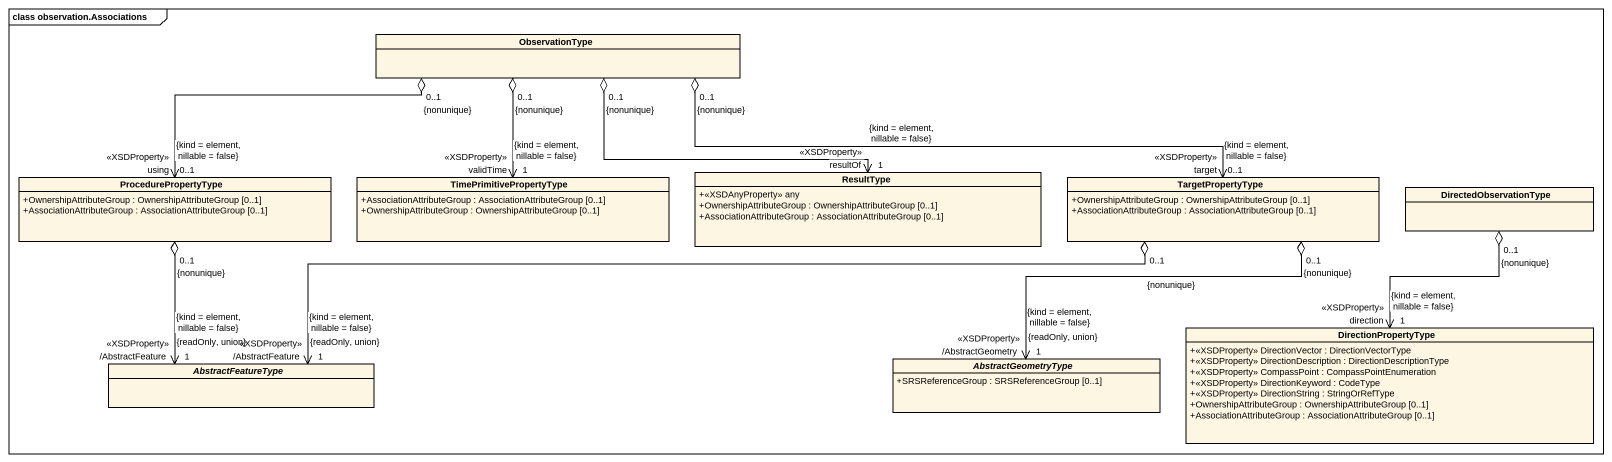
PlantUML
@startuml
mainframe class observation.Associations
hide circle
hide empty members
skinparam classAttributeIconSize 0
class ObservationType
class ProcedurePropertyType {
  +OwnershipAttributeGroup : OwnershipAttributeGroup [0..1]
  +AssociationAttributeGroup : AssociationAttributeGroup [0..1]
}
class TimePrimitivePropertyType {
  +AssociationAttributeGroup : AssociationAttributeGroup [0..1]
  +OwnershipAttributeGroup : OwnershipAttributeGroup [0..1]
}
class ResultType {
  +<<XSDAnyProperty>> any
  +OwnershipAttributeGroup : OwnershipAttributeGroup [0..1]
  +AssociationAttributeGroup : AssociationAttributeGroup [0..1]
}
class TargetPropertyType {
  +OwnershipAttributeGroup : OwnershipAttributeGroup [0..1]
  +AssociationAttributeGroup : AssociationAttributeGroup [0..1]
}
class DirectedObservationType
class DirectionPropertyType {
  +<<XSDProperty>> DirectionVector : DirectionVectorType
  +<<XSDProperty>> DirectionDescription : DirectionDescriptionType
  +<<XSDProperty>> CompassPoint : CompassPointEnumeration
  +<<XSDProperty>> DirectionKeyword : CodeType
  +<<XSDProperty>> DirectionString : StringOrRefType
  +OwnershipAttributeGroup : OwnershipAttributeGroup [0..1]
  +AssociationAttributeGroup : AssociationAttributeGroup [0..1]
}
abstract class AbstractFeatureType
abstract class AbstractGeometryType {
  +SRSReferenceGroup : SRSReferenceGroup [0..1]
}
ObservationType "0..1\n{nonunique}" o-left-> "using\n<<XSDProperty>>\n0..1\n{kind = element, nillable = false}" ProcedurePropertyType
ObservationType "0..1\n{nonunique}" o--> "validTime\n<<XSDProperty>>\n1\n{kind = element, nillable = false}" TimePrimitivePropertyType
ObservationType "0..1\n{nonunique}" o-right-> "resultOf\n<<XSDProperty>>\n1\n{kind = element, nillable = false}" ResultType
ObservationType "0..1\n{nonunique}" o-right-> "target\n<<XSDProperty>>\n0..1\n{kind = element, nillable = false}" TargetPropertyType
ProcedurePropertyType "0..1\n{nonunique}" o--> "/AbstractFeature\n<<XSDProperty>>\n1\n{kind = element, nillable = false}\n{readOnly, union}" AbstractFeatureType
TargetPropertyType "0..1\n{nonunique}" o-left-> "/AbstractFeature\n<<XSDProperty>>\n1\n{kind = element, nillable = false}\n{readOnly, union}" AbstractFeatureType
TargetPropertyType "0..1\n{nonunique}" o--> "/AbstractGeometry\n<<XSDProperty>>\n1\n{kind = element, nillable = false}\n{readOnly, union}" AbstractGeometryType
DirectedObservationType "0..1\n{nonunique}" o--> "direction\n<<XSDProperty>>\n1\n{kind = element, nillable = false}" DirectionPropertyType
@enduml
